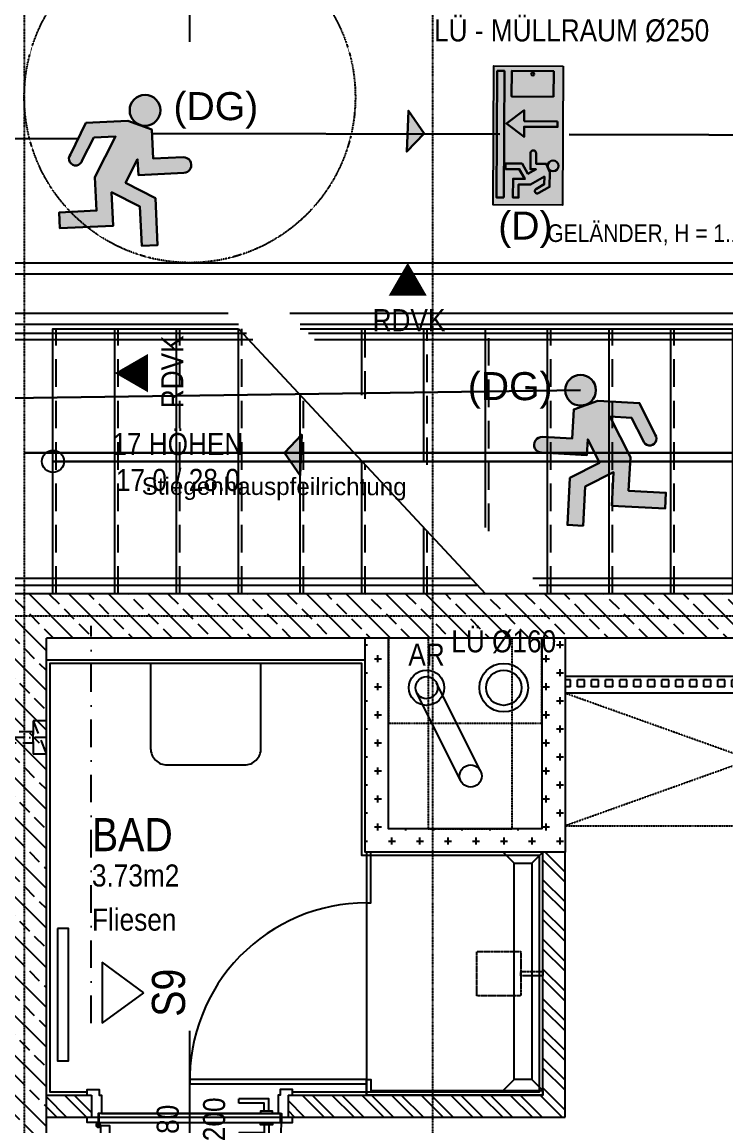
# Model space of a CAD drawing. Header units: millimetres. Extents: x -89828 to -25315, y -35442 to 69272.
# Drawn here: x -42005 to -38815, y 1519 to 6519 of the extents above; entities that cross this region are included whole.
import ezdxf
from ezdxf.enums import TextEntityAlignment as Align

# ---------------------------------------------------------------- set-up
doc = ezdxf.new("R2010")
doc.units = ezdxf.units.MM
for name, pattern in [('DASHDOT', [1, 0.5, -0.25, 0, -0.25]), ('HIDDEN2', [0.1875, 0.125, -0.0625]), ('STRICHLIERT', [5, 4, -1]), ('STRICHPUNKT', [1, 0.5, -0.25, 0, -0.25]), ('STRICHPUNKTX2', [2, 1, -0.5, 0, -0.5])]:
    doc.linetypes.add(name, pattern=pattern)
for name, color, linetype in [('00-TXT---------M0', 8, 'Continuous'), ('00_HLP---------M0', 6, 'Continuous'), ('01-ANS-G00-L04-M0', 8, 'Continuous'), ('01-SCH-G00-L04-M0', 8, 'STRICHPUNKTX2'), ('01-SYM-G00-L04-M0', 8, 'Continuous'), ('01-TXT---------M0', 1, 'Continuous'), ('01-TXT---------PP', 1, 'Continuous'), ('01-TXT-G00-L04-M0', 1, 'Continuous'), ('02-AXO-G00-L04-M0', 8, 'STRICHPUNKT'), ('02-DIM-G00-L04-ACHSEN', 8, 'Continuous'), ('02-FIL-G00-L04-ORANGE', 40, 'Continuous'), ('02-FIL-G00-L04-STB', 8, 'Continuous'), ('02-FLI-G00-L04-M0', 141, 'Continuous'), ('02-HID-G00-L04-M0', 8, 'HIDDEN2'), ('02-TWA---------M0', 4, 'Continuous'), ('02-TWA-G00-L04-M0', 4, 'Continuous'), ('02-ZWA---------M0', 2, 'Continuous'), ('02-ZWA-G00-L04-M0', 2, 'Continuous'), ('03-HID-G00-L04-M0', 8, 'HIDDEN2'), ('03-SYM-G00-L04-M0', 8, 'Continuous'), ('05-STO--------M0', 1, 'Continuous'), ('05-SYM---------M0', 8, 'Continuous'), ('05-SYM--------M0', 8, 'Continuous'), ('05-SYM-G00-L04-M0', 8, 'Continuous'), ('05-TXT--------M0', 8, 'Continuous'), ('05-TXT-G00-L04-M0', 8, 'Continuous'), ('06-SYM-G00-L04-M0', 8, 'Continuous'), ('06-TXT-G00-L04-M0', 8, 'Continuous'), ('07-BAR-G00-L04-M0', 8, 'HIDDEN2'), ('07-SAN---------M0', 8, 'Continuous'), ('07-SAN-G00-L04-M0', 8, 'Continuous'), ('07-TXT---------M0', 8, 'Continuous'), ('07_MOB-G00-L04-M0', 6, 'HIDDEN2')]:
    doc.layers.add(name, color=color, linetype=linetype)
doc.styles.add('ARIAL', font='arial.ttf', dxfattribs={"width": 0.85})
doc.styles.get("Standard").update_dxf_attribs({"font": 'arial.ttf'})
doc.dimstyles.new('pp chromy&schneider', dxfattribs={"dimscale": 0.005, "dimtxt": 25, "dimasz": 10, "dimexe": 0, "dimexo": 0, "dimgap": 5, "dimtad": 1, "dimdec": 1, "dimlfac": 100, "dimrnd": 0.1, "dimzin": 9, "dimdsep": 46, "dimtxsty": 'ARIAL', "dimblk": 'c&s kote', "dimcen": 0, "dimse1": 1, "dimse2": 1, "dimclrd": 8, "dimclrt": 8, "dimadec": 0, "dimazin": 0, "dimtfac": 0.75, "dimtdec": 1, "dimtix": 1, "dimtmove": 2, "dimatfit": 0, "dimldrblk": 'NONE', "dimfxl": 1, "dimtolj": 1, "dimlwd": -1, "dimarcsym": 0})
pattern_1 = [(135, (-114957.16, -39290.58), (-67.35192, -67.35192), []), (135, (-114957.16, -39245.68), (-67.35192, -67.35192), [])]

# ---------------------------------------------------------------- blocks, each defined once
blk = doc.blocks.new('05-TXT')
at = {"layer": '05-TXT--------M0'}
blk.add_line((-0.4, 0), (0.4, 0), dxfattribs=at)
at = {"layer": '05-TXT--------M0', "color": 8, "style": 'ARIAL', "width": 0.85}
blk.add_attdef('BREITE', text='', height=0.1, dxfattribs=at).set_placement((0, 0.05), align=Align.CENTER)
blk.add_attdef('HÖHE', text='', height=0.1, rotation=360, dxfattribs=at).set_placement((0, -0.06), align=Align.TOP_CENTER)
blk = doc.blocks.new('schnittführung')
at = {"color": 4, "linetype": 'DASHDOT', "ltscale": 0.25}
blk.add_line((0.2375, -0.1378), (0.2375, 1.6622), dxfattribs=at)
blk.add_line((0.2375, -0.1378), (0.2375, 1.6622), dxfattribs=at)
blk.add_line((0.2375, -0.1378), (0.2375, 1.6622), dxfattribs=at)
at = {"color": 4}
blk.add_lwpolyline([(0.1875, 0.1378), (0.1875, -0.1378), (0, 0)], close=True, dxfattribs=at)
at = {"layer": '07-TXT---------M0', "color": 9, "style": 'ARIAL', "text_generation_flag": 6, "width": 0.85}
blk.add_attdef('SCHNITT', text='', height=0.15, rotation=270, dxfattribs=at).set_placement((-0.0373, 0), align=Align.CENTER)
blk = doc.blocks.new('STIEGE')
for points in [[(0.6, 0.08, 0, 0, 0), (0.6, -1.1203, 0.075, 0, 0), (0.6, -1.32, 0, 0, 0)], [(0.6, -1.6, 0, 0, 0), (0.6, -4.2003, 0.075, 0, 0), (0.6, -4.4, 0, 0, 0)]]:
    blk.add_lwpolyline(points, format="xyseb")
for points in [[(1.2, -1.04), (1.2, -4.4), (0, -4.4), (0, 0.08), (1.2, 0.08), (1.2, -0.76)], [(0, -0.2), (1.2, -0.2)], [(0, -0.48), (1.2, -0.48)], [(0, -0.76), (1.2, -0.76)], [(1.2, -0.76), (0, -1.88)], [(0, -1.04), (0.9, -1.04)], [(0, -1.32), (0.6, -1.32)], [(0.9, -1.32), (1.2, -1.32)], [(0, -1.6), (0.3, -1.6)], [(0.6, -1.6), (1.2, -1.6)], [(0.3, -1.88), (1.2, -1.88)], [(0, -2.16), (1.2, -2.16)], [(0, -2.44), (1.2, -2.44)], [(0, -2.72), (1.2, -2.72)], [(0, -3), (1.2, -3)], [(0, -3.28), (1.2, -3.28)], [(0, -3.56), (1.2, -3.56)], [(0, -3.84), (1.2, -3.84)], [(0, -4.12), (1.2, -4.12)]]:
    blk.add_lwpolyline(points)
at = {"linetype": 'HIDDEN2'}
for points in [[(0, 0.065), (1.2, 0.065)], [(0, -0.215), (1.2, -0.215)], [(0, -0.495), (1.2, -0.495)], [(0, -0.775), (1.2, -0.775)], [(0, -1.055), (0.8839, -1.055)], [(0, -1.335), (0.5839, -1.335)], [(0.8839, -1.335), (1.2, -1.335)], [(0, -1.615), (0.2839, -1.615)], [(0.5839, -1.615), (1.2, -1.615)], [(0.2839, -1.895), (1.2, -1.895)], [(0, -2.175), (1.2, -2.175)], [(0, -2.455), (1.2, -2.455)], [(0, -2.735), (1.2, -2.735)], [(0, -3.015), (1.2, -3.015)], [(0, -3.295), (1.2, -3.295)], [(0, -3.575), (1.2, -3.575)], [(0, -3.855), (1.2, -3.855)], [(0, -4.135), (1.2, -4.135)], [(0, -4.4), (0, -4.68), (1.2, -4.68), (1.2, -4.4)], [(0, -4.415), (1.2, -4.415)]]:
    blk.add_lwpolyline(points, dxfattribs=at)
blk.add_circle((0.6, 0.08), 0.05)
blk = doc.blocks.new('06-TXT')
at = {"color": 8, "style": 'ARIAL', "width": 0.85}
blk.add_attdef('STAIR', text='', height=0.1, dxfattribs=at).set_placement((0.009, 0.0457), align=Align.CENTER)
blk.add_attdef('STG', text='', height=0.1, dxfattribs=at).set_placement((0.009, -0.0543), align=Align.TOP_CENTER)
blk = doc.blocks.new('01-SQM')
at = {"layer": '01-TXT---------M0', "color": 1, "style": 'ARIAL', "width": 0.85}
blk.add_attdef('ROOM', (0, 0), '', height=0.15, dxfattribs=at)
blk.add_attdef('AREA', text='', height=0.1, dxfattribs=at).set_placement((0, -0.06), align=Align.TOP_LEFT)
at = {"layer": '01-TXT---------PP', "color": 1, "style": 'ARIAL', "width": 0.85}
blk.add_attdef('NR', text='', height=0.15, dxfattribs=at).set_placement((-0.1173, 0), align=Align.RIGHT)
blk.add_attdef('FLOOR', text='', height=0.1, dxfattribs=at).set_placement((0, -0.26), align=Align.TOP_LEFT)
blk = doc.blocks.new('TÜR-80_10er-WAND')
at = {"layer": '00_HLP---------M0'}
for points in [[(-0.3575, 0.027), (-0.3575, 0.083), (-0.2225, 0.083)], [(-0.3375, 0.027), (-0.3375, 0.063), (-0.2225, 0.063)], [(-0.2225, 0.063), (-0.2225, 0.083)], [(0.4, 0.017), (-0.4, 0.017)], [(-0.375, 0.017), (-0.375, 0.027), (-0.32, 0.027), (-0.32, 0.017)], [(-0.375, -0.025), (-0.375, -0.035), (-0.32, -0.035), (-0.32, -0.025)], [(-0.3575, -0.035), (-0.3575, -0.091), (-0.2225, -0.091)], [(-0.3375, -0.035), (-0.3375, -0.071), (-0.2225, -0.071)], [(-0.2225, -0.071), (-0.2225, -0.091)]]:
    blk.add_lwpolyline(points, dxfattribs=at)
blk.add_lwpolyline([(0.4115, -0.025), (-0.4115, -0.025), (-0.4115, -0.025), (-0.4115, 0.017), (0.4115, 0.017)], close=True, dxfattribs=at)
at = {"layer": '02-ZWA---------M0'}
for points in [[(-0.445, 0.1), (-0.445, 0)], [(0.445, 0.1), (0.445, 0)]]:
    blk.add_lwpolyline(points, dxfattribs=at)
at = {"layer": '05-STO--------M0'}
for points in [[(-0.465, 0.1), (-0.465, 0.125), (-0.41, 0.125), (-0.41, 0.1), (-0.4, 0.1), (-0.4, 0.017), (-0.415, 0.017), (-0.415, -0.025), (-0.465, -0.025), (-0.465, 0)], [(0.465, 0.1), (0.465, 0.125), (0.41, 0.125), (0.41, 0.1), (0.4, 0.1), (0.4, 0.017), (0.415, 0.017), (0.415, -0.025), (0.465, -0.025), (0.465, 0)]]:
    blk.add_lwpolyline(points, dxfattribs=at)
at = {"layer": '05-SYM---------M0'}
for points in [[(0.352, -0.8085), (0.296, -0.8085), (0.296, -0.6735)], [(0.316, -0.6735), (0.296, -0.6735)], [(0.352, -0.7885), (0.316, -0.7885), (0.316, -0.6735)], [(0.414, -0.8085), (0.47, -0.8085), (0.47, -0.6735)], [(0.414, -0.7885), (0.45, -0.7885), (0.45, -0.6735)], [(0.45, -0.6735), (0.47, -0.6735)], [(0.362, -0.826), (0.352, -0.826), (0.352, -0.771), (0.362, -0.771)], [(0.404, -0.826), (0.414, -0.826), (0.414, -0.771), (0.404, -0.771)]]:
    blk.add_lwpolyline(points, dxfattribs=at)
at = {"layer": '05-SYM--------M0'}
blk.add_lwpolyline([(0.404, -0.0395), (0.404, -0.8625), (0.404, -0.8625), (0.362, -0.8625), (0.362, -0.0395)], close=True, dxfattribs=at)
for points in [[(0.41, -0.036), (0.42, -0.036)], [(0.415, -0.031), (0.415, -0.041)]]:
    blk.add_lwpolyline(points, dxfattribs=at)
blk.add_circle((0.415, -0.036), 0.01, dxfattribs=at)
blk.add_arc((0.415, -0.036), 0.8282, 176.3309, 266.3309, dxfattribs=at)
blk = doc.blocks.new('03-rar')
blk.add_circle((0, 0), 0.05)
at = {"layer": '01-TXT---------M0', "color": 8, "style": 'ARIAL', "width": 0.85}
blk.add_attdef('RR', text='', height=0.1, dxfattribs=at).set_placement((0, 0.1), align=Align.CENTER)
blk = doc.blocks.new('07-WT60')
blk.add_lwpolyline([(-0.015, 0.25), (-0.4, 0.25, 0.414214), (-0.475, 0.175), (-0.475, -0.175, 0.414214), (-0.4, -0.25), (-0.015, -0.25)], format="xyb", close=True)
blk = doc.blocks.new('01-hk4')
blk.add_lwpolyline([(0, 0, 0, 0.270625, 0), (0, 0.234375, 0.270625, 0.270625, 0)], format="xyseb")
at = {"layer": '00-TXT---------M0', "color": 8, "style": 'ARIAL', "width": 0.85}
blk.add_attdef('HEIGHT', text='', height=0.1, dxfattribs=at).set_placement((0, 0.35), align=Align.CENTER)
blk = doc.blocks.new('c&s kote')
at = {"color": 8}
for p, q in [((0, -2), (0, 2)), ((0, 2), (0, -2)), ((-2, 0), (2, 0)), ((2, 0), (-2, 0))]:
    blk.add_line(p, q, dxfattribs=at)
blk.add_circle((0, 0), 0.5, dxfattribs=at)
blk = doc.blocks.new('*D357')
at = {"layer": '02-DIM-G00-L04-ACHSEN', "color": 8, "transparency": 16777216}
blk.add_arc((-28844.5, 20569.4), 378.3, 0.0076, 89.9924, dxfattribs=at)
at = {"layer": 'Defpoints', "color": 0, "transparency": 16777216}
for p in [(-28844.5, 23033.1), (-28517, 20758.5), (-60133.8, 20569.4), (-26444.5, 20569.4), (-28844.5, -11894.3)]:
    blk.add_point(p, dxfattribs=at)
at = {"layer": '02-DIM-G00-L04-ACHSEN', "color": 8, "transparency": 16777216, "xscale": 0.05, "yscale": 0.05, "zscale": 0.05}
for p, rotation in [((-28844.5, 20947.7), 179.9962131424511), ((-28466.3, 20569.4), 270.0037868588788)]:
    blk.add_blockref('c&s kote', p, dxfattribs=dict(at, rotation=rotation))
at = {"layer": '02-DIM-G00-L04-ACHSEN', "color": 8, "transparency": 16777216, "insert": (-28577, 20836.9), "char_height": 0.125, "attachment_point": 5, "rotation": 315, "style": 'ARIAL'}
blk.add_mtext('\\A1;90.00°', dxfattribs=at)
blk = doc.blocks.new('_None')
blk = doc.blocks.new('*D394')
at = {"layer": '02-DIM-G00-L04-ACHSEN', "color": 8, "transparency": 16777216}
blk.add_arc((-57014.5, -8823.9), 946.5, 179.3155, 269.997, dxfattribs=at)
at = {"layer": 'Defpoints', "color": 0, "transparency": 16777216}
for p in [(-57014.5, 23033.1), (-60057.2, -8787.4), (-26444.5, -9190.8), (-57838, -9290.6), (-57014.5, -11894.3)]:
    blk.add_point(p, dxfattribs=at)
at = {"layer": '02-DIM-G00-L04-ACHSEN', "color": 8, "transparency": 16777216, "xscale": 0.05, "yscale": 0.05, "zscale": 0.05}
for p, rotation in [((-57961, -8812.6), 89.31399696882043), ((-57014.5, -9770.4), 359.9984866771429)]:
    blk.add_blockref('c&s kote', p, dxfattribs=dict(at, rotation=rotation))
at = {"layer": '02-DIM-G00-L04-ACHSEN', "color": 8, "transparency": 16777216, "insert": (-57687.8, -9489.1), "char_height": 0.125, "attachment_point": 5, "rotation": 314.6562, "style": 'ARIAL'}
blk.add_mtext('\\A1;90.69°', dxfattribs=at)
blk = doc.blocks.new('*D395')
at = {"layer": '02-DIM-G00-L04-ACHSEN', "color": 8, "transparency": 16777216}
blk.add_arc((-28844.5, -9162), 916.3, 270.0031, 359.3094, dxfattribs=at)
at = {"layer": 'Defpoints', "color": 0, "transparency": 16777216}
for p in [(-28844.5, 23033.1), (-60057.2, -8787.4), (-26444.5, -9190.8), (-28389.6, -9957.3), (-28844.5, -11894.3)]:
    blk.add_point(p, dxfattribs=at)
at = {"layer": '02-DIM-G00-L04-ACHSEN', "color": 8, "transparency": 16777216, "xscale": 0.05, "yscale": 0.05, "zscale": 0.05}
for p, rotation in [((-27928.3, -9173), 89.31092035926187), ((-28844.5, -10078.2), 180.001563286988)]:
    blk.add_blockref('c&s kote', p, dxfattribs=dict(at, rotation=rotation))
at = {"layer": '02-DIM-G00-L04-ACHSEN', "color": 8, "transparency": 16777216, "insert": (-28200.6, -9813.7), "char_height": 0.125, "attachment_point": 5, "rotation": 44.6562, "style": 'ARIAL'}
blk.add_mtext('\\A1;89.31°', dxfattribs=at)
blk = doc.blocks.new('07_Kemper-ventil')
at = {"layer": '02-TWA---------M0', "linetype": 'HIDDEN2', "ltscale": 0.5}
for points in [[(-0.075, 0), (-0.075, -0.06), (0.075, -0.06), (0.075, 0), (-0.075, 0)], [(-0.025, -0.06), (-0.025, -0.2), (0.025, -0.2), (0.025, -0.06)]]:
    blk.add_lwpolyline(points, close=True, dxfattribs=at)
blk.add_lwpolyline([(-0.075, -0.06), (0.075, 0)], dxfattribs=at)
at = {"layer": '07-SAN---------M0', "linetype": 'STRICHPUNKT', "ltscale": 0.1}
blk.add_lwpolyline([(0, 0), (0, -0.48)], dxfattribs=at)
at = {"layer": '07-SAN---------M0'}
for points in [[(0.025, -0.42), (-0.025, -0.42), (0, -0.45), (0.025, -0.42)], [(0.025, -0.48), (-0.025, -0.48), (0, -0.45), (0.025, -0.48)]]:
    blk.add_lwpolyline(points, close=True, dxfattribs=at)
blk = doc.blocks.new('9809550')
at = {"color": 18, "lineweight": 30, "true_color": 0x000000}
for points in [[(423921.7, 99168.8), (423956.8, 99168.8), (423956.8, 99202.9), (423984.5, 99214.5), (424033.7, 99214.5), (424053.8, 99178.3)], [(424040.2, 99170.9), (424025.2, 99196.7), (423999.7, 99196.8), (424026.2, 99150.3), (424026.2, 99110.9), (424070.2, 99110.9), (424070.2, 99092.3), (424007.5, 99092.3), (424007.5, 99131.7), (423975, 99113.1), (423975, 99067), (423956.5, 99067), (423956.5, 99122.4), (423990.5, 99141.9), (423975.1, 99168.8), (423975.1, 99150.2), (423921.7, 99150.3)]]:
    blk.add_lwpolyline(points, dxfattribs=at)
blk.add_circle((423963.6, 99225.9), 18.1, dxfattribs=at)
for centre, radius, start, end in [((424047.8, 99173.1), 7.96, 195.7299, 41.4005), ((423921.7, 99159.5), 9.27, 89.9849, 270.0151)]:
    blk.add_arc(centre, radius, start, end, dxfattribs=at)
blk = doc.blocks.new('RIVO-SIBEL-ARR-down')
h = blk.add_hatch(color=100)
h.paths.add_polyline_path([(3686.69, 1956.46), (3686.69, 1947.63), (3704.36, 1947.63), (3704.36, 1956.46)])
h.paths.add_polyline_path([(3693.72, 1955.75), (3694.43, 1955.76), (3694.43, 1951.52), (3695.72, 1951.52), (3694.04, 1949.27), (3692.34, 1951.53), (3693.72, 1951.53)], flags=16)
h.paths.add_polyline_path([(3690.59, 1955.25), (3690.59, 1949.9), (3687.35, 1949.9), (3687.35, 1955.25)], flags=16)
h.paths.add_polyline_path([(3687.91, 1952.58, -1), (3687.53, 1952.58, -1)], flags=0)
h.paths.add_polyline_path([(3697.79, 1953.06), (3699.13, 1953.06), (3699.13, 1954.36), (3699.65, 1954.59, -0.535619), (3698.7, 1955.23, -1), (3700.07, 1955.23, -0.302406), (3699.65, 1954.59), (3700.18, 1954.8), (3702.06, 1954.8), (3702.82, 1953.42, -1.25347), (3702.3, 1953.14), (3701.73, 1954.12), (3700.76, 1954.12), (3701.77, 1952.35), (3701.77, 1950.85), (3703.45, 1950.85), (3703.45, 1950.14), (3701.06, 1950.14), (3701.06, 1951.64), (3699.82, 1950.93), (3699.82, 1949.18), (3699.12, 1949.18), (3699.12, 1951.29), (3700.41, 1952.03), (3699.82, 1953.05), (3699.82, 1952.35), (3697.79, 1952.35, -1)], flags=16)
h.paths.add_polyline_path([(3703.45, 1948.98), (3703.45, 1948.07), (3687.35, 1948.07), (3687.35, 1948.98)], flags=16)
h = blk.add_hatch(color=256)
h.paths.add_polyline_path([(3700.76, 1954.12), (3701.73, 1954.12), (3702.3, 1953.14, 1.25347), (3702.82, 1953.42), (3702.06, 1954.8), (3700.18, 1954.8), (3699.13, 1954.36), (3699.13, 1953.06), (3697.79, 1953.06, 1), (3697.79, 1952.35), (3699.82, 1952.35), (3699.82, 1953.05), (3700.41, 1952.03), (3699.12, 1951.29), (3699.12, 1949.18), (3699.82, 1949.18), (3699.82, 1950.93), (3701.06, 1951.64), (3701.06, 1950.14), (3703.45, 1950.14), (3703.45, 1950.85), (3701.77, 1950.85), (3701.77, 1952.35)])
h.paths.add_polyline_path([(3698.7, 1955.23, 1), (3700.07, 1955.23, 1)])
h = blk.add_hatch(color=7)
h.paths.add_polyline_path([(3690.59, 1955.25), (3687.35, 1955.25), (3687.35, 1949.9), (3690.59, 1949.9)])
h.paths.add_polyline_path([(3687.91, 1952.58, -1), (3687.53, 1952.58, -1)], flags=16)
h.paths.add_polyline_path([(3703.45, 1948.07), (3703.45, 1948.98), (3687.35, 1948.98), (3687.35, 1948.07)])
blk.add_hatch(color=256).paths.add_polyline_path([(3693.72, 1951.53), (3692.34, 1951.53), (3694.04, 1949.27), (3695.72, 1951.52), (3694.43, 1951.52), (3694.43, 1955.76), (3693.72, 1955.75)])
blk.add_lwpolyline([(3686.69, 1956.46), (3704.36, 1956.46), (3704.36, 1947.63), (3686.69, 1947.63)], close=True)
at = {"color": 18, "lineweight": 30, "true_color": 0x000000}
for points in [[(3690.59, 1955.25), (3687.35, 1955.25), (3687.35, 1949.9), (3690.59, 1949.9)], [(3703.45, 1948.98), (3687.35, 1948.98), (3687.35, 1948.07), (3703.45, 1948.07)]]:
    blk.add_lwpolyline(points, close=True, dxfattribs=at)
blk.add_lwpolyline([(3693.72, 1955.75), (3693.72, 1951.53), (3692.34, 1951.53), (3694.04, 1949.27), (3695.72, 1951.52), (3694.43, 1951.52), (3694.43, 1955.76), (3693.72, 1955.75)], dxfattribs=at)
blk.add_circle((3687.72, 1952.58), 0.19, dxfattribs=at)
at = {"xscale": 0.0381026673526157, "yscale": 0.0381026673526157, "zscale": 0.0381026673526157}
blk.add_blockref('9809550', (-12454.76, -1825.54), dxfattribs=at)
blk = doc.blocks.new('750298750')
h = blk.add_hatch(color=3)
h.paths.add_polyline_path([(426943.6, 99576.9), (426968.1, 99576.8), (426982.5, 99552, 1.25347), (426995.6, 99559.2), (426976.3, 99594), (426929, 99594), (426902.3, 99582.8), (426902.3, 99550), (426868.6, 99550, 1), (426868.6, 99532.2), (426919.9, 99532.1), (426919.9, 99550), (426934.8, 99524.1), (426902.1, 99505.4), (426902.1, 99452.1), (426919.8, 99452.1), (426919.8, 99496.4), (426951.1, 99514.3), (426951.1, 99476.4), (427011.4, 99476.4), (427011.4, 99494.3), (426969.1, 99494.3), (426969.1, 99532.2)])
h.paths.add_polyline_path([(426891.5, 99604.9, 1), (426926.3, 99604.9, 1)])
at = {"xscale": 0.9619413167778113, "yscale": 0.9619413167778113, "zscale": 0.9619413167778113}
blk.add_blockref('9809550', (19080.8, 4155.4), dxfattribs=at)
blk = doc.blocks.new('4444444')
at = {"lineweight": 30}
h = blk.add_hatch(color=100, dxfattribs=at)
h.dxf.hatch_style = 1
h.paths.add_polyline_path([(431810.8, 98429.5), (431736, 98429.5), (431806.7, 98326.5)])
h.paths.add_polyline_path([(431814, 98511.5), (431736, 98429.5), (431810.8, 98429.5)])
at = {"color": 102, "lineweight": 30, "true_color": 0x21de37}
blk.add_lwpolyline([(431736, 98429.5), (431806.7, 98326.5), (431736, 98429.5), (431814, 98511.5), (431806.7, 98326.5)], dxfattribs=at)

msp = doc.modelspace()

# ---------------------------------------------------------------- hatches: boundary and pattern name
at = {"layer": '02-FIL-G00-L04-ORANGE', "true_color": 0x636466}
h = msp.add_hatch(dxfattribs=at)
h.set_pattern_fill('CROSS', color=251, scale=10, angle=107.0465413, style=0)
h.set_pattern_definition([(360, (-114957.16, -39290.58), (63.5, 63.5), [31.75, -95.25]), (90, (-114941.286, -39306.45), (-63.5, 63.5), [31.75, -95.25])])
h.paths.add_polyline_path([(-40344.5294, 3729.4223), (-40449.5294, 3729.4223), (-40449.5294, 2759.4222), (-39544.5294, 2759.4222), (-39544.5294, 3729.4223), (-39649.5294, 3729.4223), (-39649.5294, 2864.4222), (-40344.5294, 2864.4222)])
h = msp.add_hatch(dxfattribs=at)
h.set_pattern_fill('SQUARE', color=251, scale=10, angle=197.0465413, style=0)
h.set_pattern_definition([(90, (-114957.16, -39290.578), (-31.75, 8e-13), [31.75, -31.75]), (180, (-114957.16, -39290.578), (-8e-13, -31.75), [31.75, -31.75])])
h.paths.add_polyline_path([(-37864.5294, 3554.4223), (-39544.5294, 3554.4223), (-39544.5294, 3479.4223), (-37864.5294, 3479.4223)])
h = msp.add_hatch(dxfattribs=at)
h.set_pattern_fill('ANSI32', color=251, scale=10, angle=197.0465413, style=0)
h.set_pattern_definition(pattern_1)
h.paths.add_polyline_path([(-39544.5294, 2759.4222), (-39644.5294, 2759.4222), (-39644.5294, 1659.4223), (-40449.5294, 1659.4223), (-40799.5294, 1659.4223), (-40799.5294, 1559.4223), (-39544.5294, 1559.4223)])
h = msp.add_hatch(dxfattribs=at)
h.set_pattern_fill('ANSI32', color=251, scale=10, angle=197.0465413, style=0)
h.set_pattern_definition(pattern_1)
h.paths.add_polyline_path([(-41689.5294, 1659.4223), (-41894.5294, 1659.4223), (-41894.5294, 1559.4223), (-41689.5294, 1559.4223)])
at = {"layer": '02-FIL-G00-L04-STB', "true_color": 0x636466}
h = msp.add_hatch(dxfattribs=at)
h.set_pattern_fill('ANSI33', color=251, scale=20, angle=197.0465413, style=0)
h.set_pattern_definition([(135, (-114957.16, -39290.58), (-89.80256, -89.80256), []), (135, (-114957.16, -39200.78), (-89.80256, -89.80256), [63.5, -31.75])])
h.paths.add_polyline_path([(-36394.5294, 3929.4223), (-43394.5294, 3929.4223), (-43394.5294, 4069.4223), (-43594.5294, 4069.4223), (-43594.5294, 3729.4223), (-42094.5294, 3729.4223), (-42094.5294, 1459.4223), (-41894.5294, 1459.4223), (-41894.5294, 3729.4223), (-36594.5294, 3729.4223), (-36594.5294, 1559.4223), (-36394.5294, 1559.4223), (-36394.5294, 2659.4223), (-36324.5294, 2659.4223), (-36324.5294, 2739.4223), (-36324.5294, 2859.4223), (-36394.5294, 2859.4223)])

# ---------------------------------------------------------------- linework, layer by layer
at = {"color": 3, "lineweight": 30}
for points in [[(-39840.5379, 6011.2307), (-41415.4982, 6014.8345)], [(-39525.7685, 6009.624), (-35730.5957, 6000.94), (-35743.429, 4724.3537)], [(-42968.8809, 4966.6666), (-42966.5452, 5987.4261), (-41750.1872, 5991.5041)], [(-36020.3388, 4567.7068), (-41994.5294, 4567.7068)]]:
    msp.add_lwpolyline(points, dxfattribs=at)
at = {"color": 4, "lineweight": 30}
msp.add_lwpolyline([(-42816.0531, 4805.6754), (-39474.2962, 4851.7323)], dxfattribs=at)
at = {"color": 1, "lineweight": 30}
msp.add_lwpolyline([(-41864.5294, 4529.4223), (-37384.5294, 4529.4223), (-37583.1497, 4564.5513), (-37583.3256, 4487.6728), (-37384.5294, 4529.4223)], dxfattribs=at)
at = {"layer": '01-ANS-G00-L04-M0', "color": 251, "true_color": 0x636466}
msp.add_lwpolyline([(-41689.5294, 1559.4223), (-40799.5294, 1559.4223)], dxfattribs=at)
at = {"layer": '02-AXO-G00-L04-M0', "color": 251, "true_color": 0x636466}
for points in [[(-41994.5294, 23033.1204), (-41994.5294, -11894.3214)], [(-40144.5294, 23033.1204), (-40144.5294, -11894.3214)], [(-60057.1609, 3829.4223), (-26444.5294, 3829.4223)]]:
    msp.add_lwpolyline(points, dxfattribs=at)
at = {"layer": '02-FLI-G00-L04-M0', "color": 251, "true_color": 0x636466}
msp.add_lwpolyline([(-40779.5294, 1674.4223), (-39659.5294, 1674.4223), (-39659.5294, 2744.4222), (-40464.5294, 2744.4222), (-40464.5294, 3614.4223), (-41879.5294, 3614.4223), (-41879.5294, 1674.4223), (-41709.5294, 1674.4223)], dxfattribs=at)
at = {"layer": '02-TWA-G00-L04-M0', "color": 251, "true_color": 0x636466}
for p, q in [((-36394.5294, 3929.4223), (-43394.5294, 3929.4223)), ((-36594.5294, 3729.4223), (-41894.5294, 3729.4223))]:
    msp.add_line(p, q, dxfattribs=at)
msp.add_lwpolyline([(-41894.5294, 1459.4223), (-41894.5294, 3729.4223)], dxfattribs=at)
at = {"layer": '02-ZWA-G00-L04-M0', "color": 251, "true_color": 0x636466}
for p, q in [((-40449.5294, 3629.4223), (-41894.5294, 3629.4223)), ((-39644.5294, 1659.4223), (-39644.5294, 2759.4222)), ((-39544.5294, 1559.4223), (-39544.5294, 2759.4222))]:
    msp.add_line(p, q, dxfattribs=at)
for points in [[(-39544.5294, 3729.4223), (-39544.5294, 2759.4222), (-40449.5294, 2759.4222), (-40449.5294, 3729.4223)], [(-39649.5294, 3729.4223), (-39649.5294, 2864.4222), (-40344.5294, 2864.4222), (-40344.5294, 3729.4223)], [(-37864.5294, 3554.4223), (-39544.5294, 3554.4223)], [(-37864.5294, 3479.4223), (-39544.5294, 3479.4223)], [(-41894.5294, 1659.4223), (-41689.5294, 1659.4223)], [(-40799.5294, 1659.4223), (-39644.5294, 1659.4223)], [(-41894.5294, 1559.4223), (-41689.5294, 1559.4223)], [(-40799.5294, 1559.4223), (-39544.5294, 1559.4223)]]:
    msp.add_lwpolyline(points, dxfattribs=at)
at = {"layer": '03-HID-G00-L04-M0', "color": 251, "true_color": 0x636466}
msp.add_lwpolyline([(-40344.5294, 3729.4223), (-40344.5294, 3344.4223), (-39649.5294, 3344.4223), (-39649.5294, 3729.4223)], close=True, dxfattribs=at)
msp.add_lwpolyline([(-40164.5294, 2864.4223), (-39784.5294, 2864.4222), (-39784.5294, 3729.4223), (-40164.5294, 3729.4223), (-40164.5294, 2864.4223)], dxfattribs=at)
at = {"layer": '03-SYM-G00-L04-M0', "color": 251, "true_color": 0x636466}
for points in [[(-39927.308, 3126.7829), (-40127.308, 3526.7829)], [(-40016.7508, 3082.0616), (-40216.7508, 3482.0616)]]:
    msp.add_lwpolyline(points, dxfattribs=at)
for centre, radius in [((-39822.0294, 3504.4222), 110), ((-40172.0294, 3504.4222), 80), ((-39972.0294, 3104.4222), 50)]:
    msp.add_circle(centre, radius, dxfattribs=at)
at = {"layer": '06-SYM-G00-L04-M0', "color": 251, "true_color": 0x636466}
for points in [[(-41024.5294, 5149.4223), (-42144.5294, 5149.4223), (-42144.5294, 5429.4223), (-37104.5294, 5429.4223), (-37104.5294, 5149.4223), (-40744.5294, 5149.4223)], [(-41071.1961, 5199.4223), (-42094.5294, 5199.4223), (-42094.5294, 5379.4223), (-37154.5294, 5379.4223), (-37154.5294, 5199.4223), (-40791.1961, 5199.4223)], [(-40959.1961, 5079.4223), (-42214.5294, 5079.4223), (-42214.5294, 5294.4223), (-42144.5294, 5294.4223)], [(-40987.1961, 5109.4223), (-42184.5294, 5109.4223), (-42184.5294, 5264.4223), (-42144.5294, 5264.4223)], [(-37104.5294, 5264.4223), (-37064.5294, 5264.4223), (-37064.5294, 5109.4223), (-40707.1961, 5109.4223)], [(-37104.5294, 5294.4223), (-37034.5294, 5294.4223), (-37034.5294, 5079.4223), (-40679.1961, 5079.4223)], [(-39969.8627, 3999.4223), (-42214.5294, 3999.4223), (-42214.5294, 3929.4223), (-42184.5294, 3929.4223), (-42184.5294, 3969.4223), (-39941.8627, 3969.4223)], [(-37034.5294, 3929.4223), (-37034.5294, 3999.4223), (-39689.8627, 3999.4223)], [(-39661.8627, 3969.4223), (-37064.5294, 3969.4223), (-37064.5294, 3929.4223), (-37034.5294, 3929.4223)]]:
    msp.add_lwpolyline(points, dxfattribs=at)
at = {"layer": '07-BAR-G00-L04-M0', "color": 251, "true_color": 0x636466}
msp.add_circle((-41244.5294, 6179.4223), 750, dxfattribs=at)
at = {"layer": '07-SAN-G00-L04-M0', "color": 251, "true_color": 0x636466}
for points in [[(-40444.5294, 2759.4222), (-40444.5294, 1659.4223), (-39644.5294, 1659.4223), (-39644.5294, 2759.4222)], [(-39774.5294, 2709.4222), (-39694.5294, 2709.4222), (-39694.5294, 1729.4223), (-39774.5294, 1729.4223), (-39774.5294, 2709.4222)], [(-41844.107, 2414.3449), (-41844.107, 1814.3449), (-41794.107, 1814.3449), (-41794.107, 2414.3449)], [(-40444.5294, 1729.4223), (-41244.5294, 1729.4223), (-41244.5294, 1709.4223), (-40444.5294, 1709.4223)], [(-40444.5294, 1679.4223), (-40444.5294, 1729.4223), (-40424.5294, 1729.4223), (-40424.5294, 1679.4223), (-39644.5294, 1679.4223), (-39644.5294, 1659.4223), (-39644.5294, 1659.4223), (-40444.5294, 1659.4223)]]:
    msp.add_lwpolyline(points, close=True, dxfattribs=at)
for points in [[(-40444.5294, 2759.4222), (-40444.5294, 2529.4223), (-40424.5294, 2529.4223), (-40424.5294, 2759.4222)], [(-39824.5294, 2759.4222), (-39774.5294, 2709.4222)], [(-39644.5294, 2759.4222), (-39694.5294, 2709.4222)], [(-39774.5294, 1729.4223), (-39824.5294, 1679.4223)], [(-39694.5294, 1729.4223), (-39644.5294, 1679.4223)]]:
    msp.add_lwpolyline(points, dxfattribs=at)
at = {"layer": '07-SAN-G00-L04-M0', "color": 251, "linetype": 'STRICHLIERT', "ltscale": 0.01, "true_color": 0x636466}
for points in [[(-39744.5294, 2309.4223), (-39744.5294, 2109.4223), (-39944.5294, 2109.4223), (-39944.5294, 2309.4223)], [(-39644.5294, 2199.4223), (-39744.5294, 2199.4223), (-39744.5294, 2219.4223), (-39644.5294, 2219.4223)]]:
    msp.add_lwpolyline(points, close=True, dxfattribs=at)
at = {"layer": '07-SAN-G00-L04-M0', "color": 251, "true_color": 0x636466}
msp.add_arc((-40444.5294, 1729.4223), 800, 89.9999999, 181.4325437, dxfattribs=at)
at = {"layer": '07_MOB-G00-L04-M0', "color": 251, "true_color": 0x636466}
msp.add_lwpolyline([(-39544.5294, 3479.4223), (-39544.5294, 2879.4223), (-37864.5294, 2879.4223), (-38464.5294, 2879.4223), (-38464.5276, 1659.4223), (-37864.5294, 1659.4223), (-37864.5294, 3479.4223)], close=True, dxfattribs=at)
for points in [[(-37864.5294, 2879.4223), (-39544.5294, 3479.4223)], [(-39544.5294, 2879.4223), (-37864.5294, 3479.4223)]]:
    msp.add_lwpolyline(points, dxfattribs=at)

# ---------------------------------------------------------------- block references
at = {"xscale": 35.63733977160126, "yscale": 35.63733977160126, "zscale": 35.63733977160126, "rotation": 269.7075493178876}
msp.add_blockref('RIVO-SIBEL-ARR-down', (-108603.7428, 138058.2165), dxfattribs=at)
at = {"color": 102, "lineweight": 30, "true_color": 0x21de37}
for p, xscale, yscale, zscale, rotation in [((1686302.4818, -310325.9073), -4.006823643639402, 4.006823643639398, 4.006823643639398, 2.754148492462141), ((-1768653.9342, -303683.7935), 4.006823643639401, 4.006823643639401, 4.006823643639401, 356.9836476217564)]:
    msp.add_blockref('750298750', p, dxfattribs=dict(at, xscale=xscale, yscale=yscale, zscale=zscale, rotation=rotation))
for p, rotation in [((391776.774, 103456.0077), 179.8688980572066), ((-472775.8592, -92872.4078), 359.8688980572181)]:
    msp.add_blockref('4444444', p, dxfattribs=dict(at, rotation=rotation))
at = {"layer": '01-SCH-G00-L04-M0', "color": 251, "true_color": 0x636466}
ref = msp.add_blockref('schnittführung', (-41453.4356, 2122.7389), dxfattribs=dict(at, xscale=-999.9999999999995, yscale=999.9999999999995, zscale=999.9999999999995, rotation=359.999999998331))
ref.add_attrib('SCHNITT', 'S9', dxfattribs={"layer": '07-TXT---------M0', "color": 9, "extrusion": (0, 0, -1), "height": 150, "rotation": 270, "style": 'ARIAL', "text_generation_flag": 2, "width": 0.85}).set_placement((41416.1763, 2122.7389), align=Align.TOP_CENTER)
at = {"layer": '01-SYM-G00-L04-M0', "color": 251, "true_color": 0x636466}
ref = msp.add_blockref('01-hk4', (-40257.1609, 5429.4223), dxfattribs=dict(at, xscale=-640.0000004214295, yscale=640.0000004301467, zscale=640.0000004327273, rotation=179.9999921157241))
ref.add_attrib('HEIGHT', 'RDVK', dxfattribs={"layer": '00-TXT---------M0', "color": 8, "extrusion": (0, 0, -1), "height": 100, "rotation": 180.0000079, "style": 'ARIAL', "text_generation_flag": 4, "width": 0.85}).set_placement((40251.4803, 5219.1732), align=Align.TOP_CENTER)
ref = msp.add_blockref('01-hk4', (-41584.5294, 4929.4223), dxfattribs=dict(at, xscale=-640.0000004359814, yscale=640.0000004301467, zscale=640.0000004327273, rotation=269.999992115724))
ref.add_attrib('HEIGHT', 'RDVK', dxfattribs={"layer": '00-TXT---------M0', "color": 8, "extrusion": (0, 0, -1), "height": 100, "rotation": 90.0000079, "style": 'ARIAL', "text_generation_flag": 4, "width": 0.85}).set_placement((41374.2804, 4935.1029), align=Align.TOP_CENTER)
at = {"layer": '01-TXT-G00-L04-M0', "color": 251, "true_color": 0x636466, "xscale": 999.9999999999995, "yscale": 999.9999999999995, "zscale": 999.9999999999995, "rotation": 359.9999999933284}
msp.add_blockref('01-SQM', (-41687.9674, 2763.8424), dxfattribs=at).add_auto_attribs({'ROOM': 'BAD', 'AREA': '3.73m2', 'FLOOR': 'Fliesen'})
at = {"layer": '03-SYM-G00-L04-M0', "color": 251, "true_color": 0x636466}
ref = msp.add_blockref('03-rar', (-39514.5294, 7101.9223), dxfattribs=dict(at, xscale=2583.298193407245, yscale=2583.29819342301, zscale=2583.298193412376, rotation=359.9999999999984))
ref.add_attrib('RR', 'LÜ - MÜLLRAUM %%c250', dxfattribs={"layer": '01-TXT---------M0', "color": 8, "height": 100, "rotation": 0, "style": 'ARIAL', "width": 0.85}).set_placement((-39514.5294, 6431.9223), align=Align.CENTER)
ref = msp.add_blockref('03-rar', (-39822.0294, 3504.4222), dxfattribs=dict(at, xscale=1600.000000325962, yscale=1600.000000313616, zscale=1600.000000298865, rotation=359.9999999999984))
ref.add_attrib('RR', 'LÜ %%C160', dxfattribs={"layer": '01-TXT---------M0', "color": 8, "height": 100, "rotation": 0, "style": 'ARIAL', "width": 0.85}).set_placement((-39822.0294, 3664.4222), align=Align.CENTER)
at = {"layer": '03-SYM-G00-L04-M0', "color": 251, "true_color": 0x636466, "xscale": 999.9999999999995, "yscale": 999.9999999999995, "zscale": 999.9999999999995, "rotation": 359.9999999999984}
msp.add_blockref('03-rar', (-40172.0294, 3504.4222), dxfattribs=at).add_auto_attribs({'RR': 'AR'})
at = {"layer": '05-SYM-G00-L04-M0', "color": 251, "true_color": 0x636466, "xscale": -999.9999999999995, "yscale": 999.9999999999995, "zscale": 999.9999999999995, "rotation": 1.82592661e-07}
msp.add_blockref('TÜR-80_10er-WAND', (-41244.5294, 1559.4223), dxfattribs=at)
at = {"layer": '05-TXT-G00-L04-M0', "color": 251, "true_color": 0x636466, "xscale": 999.9999999999995, "yscale": 999.9999999999995, "zscale": 999.9999999999995}
for p, rotation, values in [((-41244.5294, 6829.4223), 89.99999997998817, {'BREITE': '90', 'HÖHE': '200'}), ((-41244.5294, 1549.4223), 89.9999999999985, {'BREITE': '80', 'HÖHE': '200'})]:
    msp.add_blockref('05-TXT', p, dxfattribs=dict(at, rotation=rotation)).add_auto_attribs(values)
at = {"layer": '06-SYM-G00-L04-M0', "color": 251, "true_color": 0x636466, "xscale": 999.9999999999995, "yscale": 999.9999999999995, "zscale": 999.9999999999995, "rotation": 89.9999999999985}
msp.add_blockref('STIEGE', (-41784.5294, 3929.4223), dxfattribs=at)
at = {"layer": '06-TXT-G00-L04-M0', "color": 251, "true_color": 0x636466}
ref = msp.add_blockref('06-TXT', (-41304.5294, 4529.4223), dxfattribs=dict(at, xscale=625.0000000185522, yscale=624.9999999651563, zscale=624.9999999999999, rotation=359.9961438125945))
ref.add_attrib('STAIR', '17 HÖHEN', dxfattribs={"layer": '0', "color": 8, "height": 100, "rotation": 359.9961438, "style": 'ARIAL', "width": 0.85}).set_placement((-41298.8721, 4557.9728), align=Align.CENTER)
ref.add_attrib('STG', '17.0 / 28.0', dxfattribs={"layer": '0', "color": 8, "height": 100, "rotation": 359.9961438, "style": 'ARIAL', "width": 0.85}).set_placement((-41298.8763, 4495.4728), align=Align.TOP_CENTER)
at = {"layer": '07-SAN-G00-L04-M0', "color": 251, "true_color": 0x636466, "xscale": 999.9999999999995, "yscale": 999.9999999999995, "zscale": 999.9999999999995}
for name, p, rotation in [('07-WT60', (-41172.0294, 3629.4223), 90.00000003668411), ('07_Kemper-ventil', (-41894.5294, 3279.4223), 269.9999999666479)]:
    msp.add_blockref(name, p, dxfattribs=dict(at, rotation=rotation))

# ---------------------------------------------------------------- texts
at = {"color": 3, "lineweight": 30, "char_height": 126.96738, "attachment_point": 1, "rotation": 359.8688981}
for s, insert in [('(DG)', (-41318.4024, 6202.6196)), ('(D)', (-39847.0214, 5661.4828)), ('(DG)', (-39985.0027, 4934.3105))]:
    msp.add_mtext_dynamic_manual_height_columns(s, width=26879.974359, gutter_width=634.8369, heights=[0], dxfattribs=dict(at, insert=insert))
at = {"color": 1, "lineweight": 30, "insert": (-41462.6796, 4457.1241), "char_height": 78.487685, "attachment_point": 1, "rotation": 359.8688981}
msp.add_mtext_dynamic_manual_height_columns('Stiegenhauspfeilrichtung', width=16616.448227, gutter_width=392.4384, heights=[0], dxfattribs=at)
at = {"layer": '02-HID-G00-L04-M0', "color": 251, "true_color": 0x636466, "style": 'ARIAL', "width": 0.85}
msp.add_text('GELÄNDER, H = 1.10 m', height=80, rotation=360, dxfattribs=at).set_placement((-39624.5294, 5499.4223), align=Align.BOTTOM_LEFT)

# ---------------------------------------------------------------- dimensions: what is measured, and where the dimension line sits
at = {"layer": '02-DIM-G00-L04-ACHSEN', "color": 251, "true_color": 0x636466}
for base, line1, line2, picture, middle in [((-28516.9517, 20758.5481), ((-60133.7932, 20569.421), (-26444.5294, 20569.421)), ((-28844.5294, 23033.1204), (-28844.5294, -11894.3214)), '*D357', (-28577.0005, 20836.9499)), ((-57838.0019, -9290.6073), ((-57014.5294, 23033.1204), (-57014.5294, -11894.3214)), ((-60057.1609, -8787.4067), (-26444.5294, -9190.7583)), '*D394', (-57687.7624, -9489.121)), ((-28389.5714, -9957.2984), ((-28844.5294, 23033.1204), (-28844.5294, -11894.3214)), ((-60057.1609, -8787.4067), (-26444.5294, -9190.7583)), '*D395', (-28200.5893, -9813.6721))]:
    dim = msp.add_angular_dim_2l(base=base, line1=line1, line2=line2, dimstyle='pp chromy&schneider', override={"dimzin": 8, "dimadec": 2}, dxfattribs=at)
    dim.commit()
    dim.dimension.update_dxf_attribs({"geometry": picture, "text_midpoint": middle})

doc.saveas('drawing.dxf')
